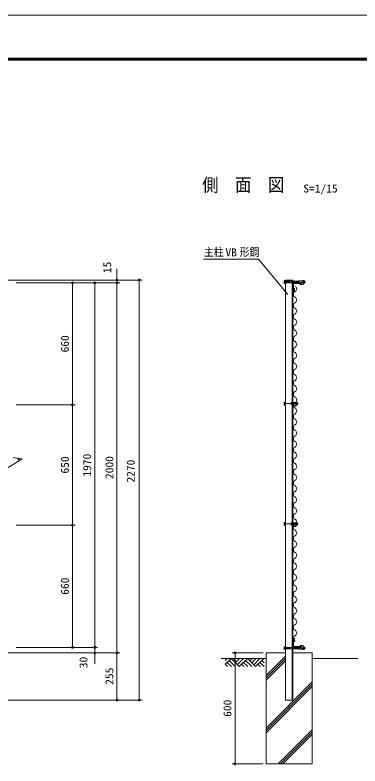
# Model space of a CAD drawing. Units: millimetres at full size. Extents: x -4455 to 4455, y -3150 to 3150.
# Drawn here: x -1089 to 773, y -909 to 3150 of the extents above; entities that cross this region are included whole.
import ezdxf
from ezdxf.enums import TextEntityAlignment as Align

# ---------------------------------------------------------------- set-up
doc = ezdxf.new("R2010")
doc.units = ezdxf.units.MM
doc.header["$LTSCALE"] = 20
for name, pattern in [('USER1', [2, 1.25, -0.25, 0.25, -0.25]), ('USER2', [4.7625, 3.175, -1.5875]), ('USER3', [0.375, 0.25, -0.125])]:
    doc.linetypes.add(name, pattern=pattern)
for name, color, linetype, lineweight in [('0-0_6文字', 3, 'Continuous', 18), ('0-1_4基礎', 4, 'Continuous', 18), ('0-2_5寸法', 1, 'Continuous', 18), ('0-3_SUNPOU', 1, 'Continuous', 18), ('0-4_1部材', 3, 'Continuous', 18), ('0-8_8部品', 3, 'Continuous', 18), ('0-A_2網', 4, 'Continuous', 18), ('0-C_GL', 7, 'Continuous', 18), ('0-D_0', 3, 'Continuous', 18), ('0-F_D-TTL', 7, 'Continuous', 18)]:
    doc.layers.add(name, color=color, linetype=linetype, lineweight=lineweight)
doc.styles.add('ＭＳ ゴシック', font='')
doc.styles.get('ＭＳ ゴシック').set_extended_font_data('MS Gothic')

# ---------------------------------------------------------------- blocks, each defined once
blk = doc.blocks.new('M1')
at = {"layer": '0-3_SUNPOU'}
blk.add_line((-5, 0), (-38.58, 0), dxfattribs=at)
for points in [[(0, 0), (-5, 0), (-4.96, 0.63)], [(0, 0), (-4.96, -0.63), (-5, 0)], [(0, 0), (-4.96, 0.63), (-4.84, 1.24)], [(0, 0), (-4.84, -1.24), (-4.96, -0.63)], [(0, 0), (-4.84, 1.24), (-4.65, 1.84)], [(0, 0), (-4.65, -1.84), (-4.84, -1.24)], [(0, 0), (-4.65, 1.84), (-4.38, 2.41)], [(0, 0), (-4.38, -2.41), (-4.65, -1.84)], [(0, 0), (-4.38, 2.41), (-4.05, 2.94)], [(0, 0), (-4.05, -2.94), (-4.38, -2.41)], [(0, 0), (-4.05, 2.94), (-3.64, 3.42)], [(0, 0), (-3.64, -3.42), (-4.05, -2.94)], [(0, 0), (-3.64, 3.42), (-3.19, 3.85)], [(0, 0), (-3.19, -3.85), (-3.64, -3.42)], [(0, 0), (-3.19, 3.85), (-2.68, 4.22)], [(0, 0), (-2.68, -4.22), (-3.19, -3.85)], [(0, 0), (-2.68, 4.22), (-2.13, 4.52)], [(0, 0), (-2.13, -4.52), (-2.68, -4.22)], [(0, 0), (-2.13, 4.52), (-1.55, 4.76)], [(0, 0), (-1.55, -4.76), (-2.13, -4.52)], [(0, 0), (-1.55, 4.76), (-0.94, 4.91)], [(0, 0), (-0.94, -4.91), (-1.55, -4.76)], [(0, 0), (-0.94, 4.91), (-0.31, 4.99)], [(0, 0), (-0.31, -4.99), (-0.94, -4.91)], [(0, 0), (-0.31, 4.99), (0.31, 4.99)], [(0, 0), (0.31, -4.99), (-0.31, -4.99)], [(0, 0), (0.31, 4.99), (0.94, 4.91)], [(0, 0), (0.94, 4.91), (1.55, 4.76)], [(0, 0), (1.55, 4.76), (2.13, 4.52)], [(0, 0), (2.13, 4.52), (2.68, 4.22)], [(0, 0), (2.68, 4.22), (3.19, 3.85)], [(0, 0), (3.19, 3.85), (3.64, 3.42)], [(0, 0), (3.64, 3.42), (4.05, 2.94)], [(0, 0), (4.05, 2.94), (4.38, 2.41)], [(0, 0), (4.38, 2.41), (4.65, 1.84)], [(0, 0), (4.65, 1.84), (4.84, 1.24)], [(0, 0), (4.84, 1.24), (4.96, 0.63)], [(0, 0), (4.96, 0.63), (5, 0)], [(0, 0), (0.94, -4.91), (0.31, -4.99)], [(0, 0), (1.55, -4.76), (0.94, -4.91)], [(0, 0), (2.13, -4.52), (1.55, -4.76)], [(0, 0), (2.68, -4.22), (2.13, -4.52)], [(0, 0), (3.19, -3.85), (2.68, -4.22)], [(0, 0), (3.64, -3.42), (3.19, -3.85)], [(0, 0), (4.05, -2.94), (3.64, -3.42)], [(0, 0), (4.38, -2.41), (4.05, -2.94)], [(0, 0), (4.65, -1.84), (4.38, -2.41)], [(0, 0), (4.84, -1.24), (4.65, -1.84)], [(0, 0), (4.96, -0.63), (4.84, -1.24)], [(0, 0), (5, 0), (4.96, -0.63)]]:
    blk.add_solid(points, dxfattribs=at)
blk = doc.blocks.new('GL-マーク')
at = {"layer": '0-D_0', "color": 1}
for p, q in [((-278.75, -14.14), (-264.61, 0)), ((-278.75, -42.43), (-236.32, 0)), ((-236.32, 0), (-177.24, -59.08)), ((-203.01, 0), (-219.67, -16.66)), ((-174.73, 0), (-205.53, -30.8)), ((-146.45, 0), (-191.38, -44.94)), ((-118.16, 0), (-177.24, -59.08)), ((-118.16, 0), (-59.08, -59.08)), ((-84.85, 0), (-101.51, -16.65)), ((-56.57, 0), (-87.36, -30.8)), ((-28.28, 0), (-73.22, -44.94)), ((0, 0), (-59.08, -59.08)), ((-278.75, -42.43), (-262.09, -59.08)), ((-264.61, -28.28), (-233.81, -59.08)), ((-250.46, -14.14), (-205.53, -59.08)), ((-160.59, -42.43), (-143.93, -59.08)), ((-146.44, -28.28), (-115.65, -59.08)), ((-132.3, -14.14), (-87.37, -59.08)), ((-25.77, -59.08), (-42.43, -42.43)), ((2.51, -59.08), (-28.28, -28.28)), ((3.33, -31.61), (-14.14, -14.14))]:
    blk.add_line(p, q, dxfattribs=at)

msp = doc.modelspace()

# ---------------------------------------------------------------- linework, layer by layer
at = {"layer": '0-0_6文字', "color": 7}
msp.add_lwpolyline([(-71.22, 1830.43), (225.35, 1830.43), (383.56, 1640.4)], dxfattribs=at)
msp.add_solid([(384.83, 1638.86), (361.64, 1658.58), (369.64, 1665.25)], dxfattribs=at)
at = {"layer": '0-1_4基礎', "color": 7}
for p, q in [((265.52, -297.32), (370.52, -297.32)), ((265.52, -297.32), (265.52, -897.32)), ((410.52, -297.32), (515.52, -297.32)), ((515.52, -297.32), (515.52, -897.32)), ((265.52, -897.32), (515.52, -897.32))]:
    msp.add_line(p, q, dxfattribs=at)
at = {"layer": '0-1_4基礎'}
for p, q in [((265.52, -419.81), (370.52, -314.81)), ((265.52, -432.31), (370.52, -327.31)), ((265.52, -444.81), (370.52, -339.81)), ((265.52, -704.4), (515.52, -454.4)), ((265.52, -716.9), (515.52, -466.9)), ((265.52, -729.4), (515.52, -479.4)), ((331.92, -897.32), (515.52, -713.71)), ((344.42, -897.32), (515.52, -726.21)), ((356.92, -897.32), (515.52, -738.71))]:
    msp.add_line(p, q, dxfattribs=at)
at = {"layer": '0-2_5寸法'}
for p, q in [((-538.68, 1747.68), (-538.68, 1777.68)), ((-1461.62, 1717.68), (-523.68, 1717.68)), ((-1083.31, 1717.68), (-403.68, 1717.68)), ((-538.68, 1702.68), (-538.68, 1717.68)), ((-418.68, -552.32), (-418.68, 1717.68)), ((-1083.31, 1702.68), (-523.68, 1702.68)), ((-1083.31, 1702.68), (-643.68, 1702.68)), ((-1083.31, 1702.68), (-523.68, 1702.68)), ((-1083.31, 1702.68), (-763.68, 1702.68)), ((-778.68, 1042.68), (-778.68, 1702.68)), ((-658.68, 1702.68), (-658.68, -267.32)), ((-538.68, 1702.68), (-538.68, -297.32)), ((-538.68, 1672.68), (-538.68, 1642.68)), ((-1083.31, 1042.68), (-763.68, 1042.68)), ((-1083.31, 1042.68), (-763.68, 1042.68)), ((-778.68, 392.68), (-778.68, 1042.68)), ((-1083.31, 392.68), (-763.68, 392.68)), ((-1083.31, 392.68), (-763.68, 392.68)), ((-778.68, 392.68), (-778.68, -267.32)), ((-658.68, -237.32), (-658.68, -207.32)), ((-1083.31, -267.32), (-643.68, -267.32)), ((-1083.31, -267.32), (-763.68, -267.32)), ((-1083.31, -267.32), (-643.68, -267.32)), ((-658.68, -297.32), (-658.68, -267.32)), ((-1381.62, -297.32), (-523.68, -297.32)), ((-1083.31, -297.32), (-643.68, -297.32)), ((-1083.31, -297.32), (-523.68, -297.32)), ((-538.68, -297.32), (-538.68, -552.32)), ((250.52, -297.32), (83.36, -297.32)), ((98.36, -297.32), (98.36, -897.32)), ((-658.68, -327.32), (-658.68, -357.32)), ((-1461.62, -552.32), (-523.68, -552.32)), ((-1461.62, -552.32), (-403.68, -552.32)), ((250.52, -897.32), (83.36, -897.32))]:
    msp.add_line(p, q, dxfattribs=at)
at = {"layer": '0-4_1部材', "color": 7}
for p, q in [((370.52, 1717.68), (370.52, -552.32)), ((407.02, 1717.68), (407.02, -552.32)), ((410.52, 1717.68), (410.52, -552.32)), ((410.52, 1657.68), (410.52, 1697.68)), ((414.52, 1660.68), (414.52, 1694.18)), ((415.41, 1671.53), (415.41, 1657.86)), ((418.91, 1671.53), (415.41, 1671.53)), ((418.91, 1671.53), (418.91, 1656.14)), ((419.02, 1698.68), (452.52, 1698.68)), ((410.52, 1654.09), (415.41, 1657.86)), ((410.52, 1657.68), (411.52, 1657.68)), ((410.52, 1649.66), (418.91, 1656.14)), ((410.52, -214.3), (418.91, -220.78)), ((410.52, -218.72), (415.41, -222.49)), ((410.52, -222.32), (410.52, -262.32)), ((410.52, -222.32), (411.52, -222.32)), ((414.52, -225.32), (414.52, -258.82)), ((415.41, -236.16), (415.41, -222.49)), ((418.91, -236.16), (415.41, -236.16)), ((418.91, -236.16), (418.91, -220.78)), ((419.02, -263.32), (452.52, -263.32))]:
    msp.add_line(p, q, dxfattribs=at)
at = {"layer": '0-4_1部材', "color": 4}
for p in [(-1140.4, 695.69), (-1098.31, 758.04)]:
    msp.add_line(p, (-1050.62, 751.41), dxfattribs=at)
at = {"layer": '0-4_1部材', "color": 7}
for points in [[(415.52, 1702.68), (455.52, 1702.68), (455.52, 1701.68)], [(415.52, -267.32), (455.52, -267.32), (455.52, -266.32)]]:
    msp.add_lwpolyline(points, dxfattribs=at)
for centre, radius, start, end in [((415.52, 1697.68), 5, 90, 180), ((419.02, 1694.18), 4.5, 90, 180), ((452.52, 1701.68), 3, 270, 0), ((411.52, 1660.68), 3, 270, 0), ((411.52, -225.32), 3, 0, 90), ((415.52, -262.32), 5, 180, 270), ((419.02, -258.82), 4.5, 180, 270), ((452.52, -266.32), 3, 0, 90)]:
    msp.add_arc(centre, radius, start, end, dxfattribs=at)
at = {"layer": '0-8_8部品', "color": 1, "linetype": 'USER1'}
for p, q in [((478.75, 1707.13), (358.15, 1707.13)), ((438.85, 1049.82), (359.82, 1049.82)), ((438.85, 399.82), (359.82, 399.82)), ((478.75, -271.77), (358.15, -271.77))]:
    msp.add_line(p, q, dxfattribs=at)
at = {"layer": '0-8_8部品'}
for p, q in [((364.81, 1711.13), (370.52, 1711.13)), ((365.23, 1714.97), (370.52, 1714.97)), ((410.52, 1711.13), (440.33, 1711.13)), ((440.33, 1713.45), (465.33, 1713.45)), ((440.33, 1713.45), (440.33, 1702.95)), ((465.33, 1699.29), (465.33, 1714.97)), ((465.33, 1713.45), (465.33, 1693.45)), ((471.05, 1711.13), (465.33, 1711.13)), ((471.73, 1701.21), (471.73, 1713.05)), ((364.12, 1701.21), (365.23, 1699.29)), ((364.81, 1703.13), (370.52, 1703.13)), ((410.52, 1703.13), (440.33, 1703.13)), ((440.33, 1702.95), (455.08, 1702.95)), ((450.33, 1698.45), (455.08, 1698.45)), ((450.33, 1698.45), (450.33, 1693.45)), ((450.33, 1693.45), (465.33, 1693.45)), ((471.05, 1703.13), (465.33, 1703.13)), ((470.63, 1699.29), (465.33, 1699.29)), ((471.73, 1701.21), (470.63, 1699.29)), ((364.12, 1043.9), (364.12, 1055.74)), ((370.52, 1041.98), (370.52, 1057.66)), ((410.52, 1056.14), (426.27, 1056.14)), ((426.27, 1041.98), (426.27, 1057.66)), ((431.57, 1057.66), (426.27, 1057.66)), ((426.27, 1056.14), (426.27, 1036.14)), ((432.67, 1055.74), (431.57, 1057.66)), ((432.67, 1043.9), (432.67, 1055.74)), ((364.12, 1043.9), (365.23, 1041.98)), ((364.81, 1053.82), (370.52, 1053.82)), ((364.81, 1045.82), (370.52, 1045.82)), ((365.23, 1041.98), (370.52, 1041.98)), ((410.52, 1045.64), (416.02, 1045.64)), ((411.27, 1041.14), (416.02, 1041.14)), ((431.99, 1053.82), (426.27, 1053.82)), ((431.99, 1045.82), (426.27, 1045.82)), ((432.67, 1053.82), (436.23, 1053.82)), ((432.67, 1045.82), (436.23, 1045.82)), ((436.23, 1045.82), (436.23, 1053.82)), ((370.52, 391.98), (370.52, 407.66)), ((410.52, 406.14), (426.27, 406.14)), ((426.27, 391.98), (426.27, 407.66)), ((431.57, 407.66), (426.27, 407.66)), ((426.27, 406.14), (426.27, 386.14)), ((432.67, 405.74), (431.57, 407.66)), ((364.12, 393.9), (364.12, 405.74)), ((364.12, 393.9), (365.23, 391.98)), ((364.81, 403.82), (370.52, 403.82)), ((364.81, 395.82), (370.52, 395.82)), ((365.23, 391.98), (370.52, 391.98)), ((410.52, 395.64), (416.02, 395.64)), ((411.27, 391.14), (416.02, 391.14)), ((431.99, 403.82), (426.27, 403.82)), ((431.99, 395.82), (426.27, 395.82)), ((432.67, 393.9), (432.67, 405.74)), ((432.67, 403.82), (436.23, 403.82)), ((432.67, 395.82), (436.23, 395.82)), ((436.23, 395.82), (436.23, 403.82)), ((364.12, -265.85), (365.23, -263.93)), ((364.81, -267.77), (370.52, -267.77)), ((364.81, -275.77), (370.52, -275.77)), ((365.23, -279.61), (370.52, -279.61)), ((410.52, -267.77), (440.33, -267.77)), ((410.52, -275.77), (440.33, -275.77)), ((440.33, -267.59), (455.08, -267.59)), ((440.33, -278.09), (440.33, -267.59)), ((440.33, -278.09), (465.33, -278.09)), ((450.33, -258.09), (465.33, -258.09)), ((450.33, -263.09), (450.33, -258.09)), ((450.33, -263.09), (455.08, -263.09)), ((465.33, -278.09), (465.33, -258.09)), ((465.33, -263.93), (465.33, -279.61)), ((470.63, -263.93), (465.33, -263.93)), ((471.05, -267.77), (465.33, -267.77)), ((471.05, -275.77), (465.33, -275.77)), ((471.73, -265.85), (470.63, -263.93)), ((471.73, -265.85), (471.73, -277.69))]:
    msp.add_line(p, q, dxfattribs=at)
at = {"layer": '0-8_8部品', "color": 7}
msp.add_line((410.52, 1717.68), (370.52, 1717.68), dxfattribs=at)
at = {"layer": '0-8_8部品', "linetype": 'USER3'}
for p, q in [((370.52, 1711.13), (410.52, 1711.13)), ((370.52, 1703.13), (410.52, 1703.13)), ((370.52, -267.77), (410.52, -267.77)), ((370.52, -275.77), (410.52, -275.77))]:
    msp.add_line(p, q, dxfattribs=at)
at = {"layer": '0-8_8部品', "color": 1, "linetype": 'USER2'}
for p, q in [((401.27, 1056.14), (401.27, 1045.64)), ((401.27, 1056.14), (410.52, 1056.14)), ((401.27, 1045.64), (410.52, 1045.64)), ((401.27, 406.14), (401.27, 395.64)), ((401.27, 406.14), (410.52, 406.14)), ((401.27, 395.64), (410.52, 395.64))]:
    msp.add_line(p, q, dxfattribs=at)
at = {"layer": '0-8_8部品', "color": 1}
for p, q in [((432.67, 1053.02), (436.63, 1053.02)), ((432.67, 1046.62), (436.63, 1046.62)), ((432.67, 403.02), (436.63, 403.02)), ((432.67, 396.62), (436.63, 396.62))]:
    msp.add_line(p, q, dxfattribs=at)
at = {"layer": '0-8_8部品'}
for points in [[(364.12, 1701.21), (364.12, 1713.05), (365.23, 1714.97)], [(365.23, 1699.29), (370.52, 1699.29), (370.52, 1714.97)], [(471.73, 1713.05), (470.63, 1714.97), (465.33, 1714.97)], [(364.12, 1055.74), (365.23, 1057.66), (370.52, 1057.66)], [(411.27, 1041.14), (411.27, 1036.14), (426.27, 1036.14)], [(432.67, 1043.9), (431.57, 1041.98), (426.27, 1041.98)], [(364.12, 405.74), (365.23, 407.66), (370.52, 407.66)], [(411.27, 391.14), (411.27, 386.14), (426.27, 386.14)], [(432.67, 393.9), (431.57, 391.98), (426.27, 391.98)], [(364.12, -265.85), (364.12, -277.69), (365.23, -279.61)], [(365.23, -263.93), (370.52, -263.93), (370.52, -279.61)], [(471.73, -277.69), (470.63, -279.61), (465.33, -279.61)]]:
    msp.add_lwpolyline(points, dxfattribs=at)
for centre, radius, start, end in [((367.15, 1713.05), 3.03, 180, 219.3382), ((376.12, 1707.13), 12, 160.52878, 199.47122), ((459.73, 1707.13), 12, 340.52878, 19.47122), ((468.71, 1713.05), 3.03, 320.6618, 0), ((468.58, 1707.13), 6.71, 298.05542, 61.94458), ((367.15, 1701.21), 3.03, 140.6618, 180), ((455.08, 1700.7), 2.25, 270, 90), ((468.71, 1701.21), 3.03, 0, 39.3382), ((367.15, 1055.74), 3.03, 180, 219.3382), ((429.65, 1055.74), 3.03, 320.6618, 0), ((376.12, 1049.82), 12, 160.52878, 199.47122), ((367.15, 1043.9), 3.03, 140.6618, 180), ((416.02, 1043.39), 2.25, 270, 90), ((420.67, 1049.82), 12, 340.52878, 19.47122), ((429.65, 1043.9), 3.03, 0, 39.3382), ((429.3, 1049.82), 8, 330, 30), ((367.15, 405.74), 3.03, 180, 219.3382), ((376.12, 399.82), 12, 160.52878, 199.47122), ((367.15, 393.9), 3.03, 140.6618, 180), ((416.02, 393.39), 2.25, 270, 90), ((420.67, 399.82), 12, 340.52878, 19.47122), ((429.65, 405.74), 3.03, 320.6618, 0), ((429.65, 393.9), 3.03, 0, 39.3382), ((429.3, 399.82), 8, 330, 30), ((367.15, -265.85), 3.03, 180, 219.3382), ((376.12, -271.77), 12, 160.52878, 199.47122), ((367.15, -277.69), 3.03, 140.6618, 180), ((455.08, -265.34), 2.25, 270, 90), ((459.73, -271.77), 12, 340.52878, 19.47122), ((468.71, -265.85), 3.03, 320.6618, 0), ((468.71, -277.69), 3.03, 0, 39.3382), ((468.58, -271.77), 6.71, 298.05542, 61.94458)]:
    msp.add_arc(centre, radius, start, end, dxfattribs=at)
at = {"layer": '0-A_2網'}
msp.add_line((-1064.9, 742.54), (-1077.5, 755.15), dxfattribs=at)
at = {"layer": '0-A_2網', "color": 2}
for centre, start, end in [((414.09, 1670.39), 298.07249, 61.92751), ((430.09, 1640.39), 118.07249, 241.92751), ((414.09, 1610.39), 298.07249, 61.92751), ((430.09, 1580.39), 118.07249, 241.92751), ((414.09, 1550.39), 298.07249, 61.92751), ((430.09, 1520.39), 118.07249, 241.92751), ((414.09, 1490.39), 298.07249, 61.92751), ((430.09, 1460.39), 118.07249, 241.92751), ((414.09, 1430.39), 298.07249, 61.92751), ((430.09, 1400.39), 118.07249, 241.92751), ((414.09, 1370.39), 298.07249, 61.92751), ((430.09, 1340.39), 118.07249, 241.92751), ((414.09, 1310.39), 298.07249, 61.92751), ((430.09, 1280.39), 118.07249, 241.92751), ((414.09, 1250.39), 298.07249, 61.92751), ((430.09, 1220.39), 118.07249, 241.92751), ((414.09, 1190.39), 298.07249, 61.92751), ((430.09, 1160.39), 118.07249, 241.92751), ((414.09, 1130.39), 298.07249, 61.92751), ((430.09, 1100.39), 118.07249, 241.92751), ((430.09, 1040.39), 118.07249, 241.92751), ((414.09, 1070.39), 298.07249, 61.92751), ((414.09, 1010.39), 298.07249, 61.92751), ((430.09, 980.39), 118.07249, 241.92751), ((430.09, 920.39), 118.07249, 241.92751), ((414.09, 950.39), 298.07249, 61.92751), ((414.09, 890.39), 298.07249, 61.92751), ((430.09, 860.39), 118.07249, 241.92751), ((430.09, 800.39), 118.07249, 241.92751), ((414.09, 830.39), 298.07249, 61.92751), ((414.09, 770.39), 298.07249, 61.92751), ((430.09, 740.39), 118.07249, 241.92751), ((430.09, 680.39), 118.07249, 241.92751), ((414.09, 710.39), 298.07249, 61.92751), ((414.09, 650.39), 298.07249, 61.92751), ((430.09, 620.39), 118.07249, 241.92751), ((430.09, 560.39), 118.07249, 241.92751), ((414.09, 590.39), 298.07249, 61.92751), ((414.09, 530.39), 298.07249, 61.92751), ((430.09, 500.39), 118.07249, 241.92751), ((430.09, 440.39), 118.07249, 241.92751), ((414.09, 470.39), 298.07249, 61.92751), ((414.09, 410.39), 298.07249, 61.92751), ((430.09, 380.39), 118.07249, 241.92751), ((414.09, 350.39), 298.07249, 61.92751), ((430.09, 320.39), 118.07249, 241.92751), ((414.09, 290.39), 298.07249, 61.92751), ((430.09, 260.39), 118.07249, 241.92751), ((414.09, 230.39), 298.07249, 61.92751), ((430.09, 200.39), 118.07249, 241.92751), ((414.09, 170.39), 298.07249, 61.92751), ((430.09, 140.39), 118.07249, 241.92751), ((414.09, 110.39), 298.07249, 61.92751), ((430.09, 80.39), 118.07249, 241.92751), ((414.09, 50.39), 298.07249, 61.92751), ((430.09, 20.39), 118.07249, 241.92751), ((414.09, -9.61), 298.07249, 61.92751), ((430.09, -39.61), 118.07249, 241.92751), ((414.09, -69.61), 298.07249, 61.92751), ((430.09, -99.61), 118.07249, 241.92751), ((414.09, -129.61), 298.07249, 61.92751), ((430.09, -159.61), 118.07249, 241.92751), ((414.09, -189.61), 298.07249, 61.92751), ((430.09, -219.61), 118.07249, 241.92751)]:
    msp.add_arc(centre, 17, start, end, dxfattribs=at)
at = {"layer": '0-C_GL'}
for p, q in [((265.52, -327.32), (22.79, -327.32)), ((760.81, -327.32), (515.52, -327.32)), ((370.52, -552.32), (410.52, -552.32))]:
    msp.add_line(p, q, dxfattribs=at)
at = {"layer": '0-F_D-TTL', "color": 2}
msp.add_lwpolyline([(-4455.04, 3150.21), (4454.66, 3150.21), (4454.66, -3150.21), (-4455.04, -3150.21)], close=True, dxfattribs=at)
at = {"layer": '0-F_D-TTL'}
for points in [[(-4168.65, 2916.87), (4168.28, 2916.87), (4168.28, -2916.87), (-4168.65, -2916.87)], [(-4166, 2914.21), (4165.63, 2914.21), (4165.63, -2914.21), (-4166, -2914.21)], [(-4163.35, 2911.56), (4162.97, 2911.56), (4162.97, -2911.56), (-4163.35, -2911.56)], [(-4160.7, 2908.91), (4160.32, 2908.91), (4160.32, -2908.91), (-4160.7, -2908.91)], [(-4158.05, 2906.26), (4157.67, 2906.26), (4157.67, -2906.26), (-4158.05, -2906.26)]]:
    msp.add_lwpolyline(points, close=True, dxfattribs=at)

# ---------------------------------------------------------------- block references
at = {"layer": '0-2_5寸法', "xscale": 1.5, "yscale": 1.5}
for p, rotation in [((-538.68, 1717.68), 270), ((-778.68, 1702.68), 90), ((-658.68, 1702.68), 90), ((-538.68, 1702.68), 90), ((-538.68, 1702.68), 90), ((-418.68, 1717.68), 90), ((-778.68, 1042.68), 270), ((-778.68, 1042.68), 90), ((-778.68, 392.68), 270), ((-778.68, 392.68), 90), ((-778.68, -267.32), 270), ((-658.68, -267.32), 270), ((-658.68, -267.32), 270), ((-538.68, -297.32), 270), ((-658.68, -297.32), 90), ((-538.68, -297.32), 90), ((98.36, -297.32), 90), ((-538.68, -552.32), 270), ((-418.68, -552.32), 270), ((98.36, -897.32), 270)]:
    msp.add_blockref('M1', p, dxfattribs=dict(at, rotation=rotation))
at = {"layer": '0-C_GL', "xscale": 0.75, "yscale": 0.75}
msp.add_blockref('GL-マーク', (253.93, -327.32), dxfattribs=at)

# ---------------------------------------------------------------- texts
at = {"layer": '0-0_6文字', "color": 7, "style": 'ＭＳ ゴシック', "width": 0.9}
msp.add_text('側\u3000面\u3000図', height=72.14, dxfattribs=at).set_placement((-78.82, 2174.47), align=Align.BOTTOM_LEFT)
at = {"layer": '0-0_6文字', "style": 'ＭＳ ゴシック'}
for s, width, p in [('S=1/15', 1.05, (466.77, 2177.92)), ('主柱', 0.9, (-69.75, 1834.37)), ('VB', 1.05, (46.65, 1832.56)), ('形鋼', 0.9, (123.33, 1834.8))]:
    msp.add_text(s, height=43.26, dxfattribs=dict(at, width=width)).set_placement(p, align=Align.BOTTOM_LEFT)
at = {"layer": '0-2_5寸法', "color": 3, "style": 'ＭＳ ゴシック', "width": 1.05}
for s, p in [('15', (-556.98, 1755.22)), ('660', (-785.35, 1326.93)), ('1970', (-665.35, 655.43)), ('650', (-785.35, 671.93)), ('2000', (-545.35, 642.68)), ('2270', (-430.1, 623.32)), ('660', (-785.35, 16.93)), ('30', (-685.28, -379.98)), ('255', (-545.35, -469.82)), ('600', (91.69, -643.07))]:
    msp.add_text(s, height=43.26, rotation=90, dxfattribs=at).set_placement(p, align=Align.BOTTOM_LEFT)

doc.saveas('drawing.dxf')
